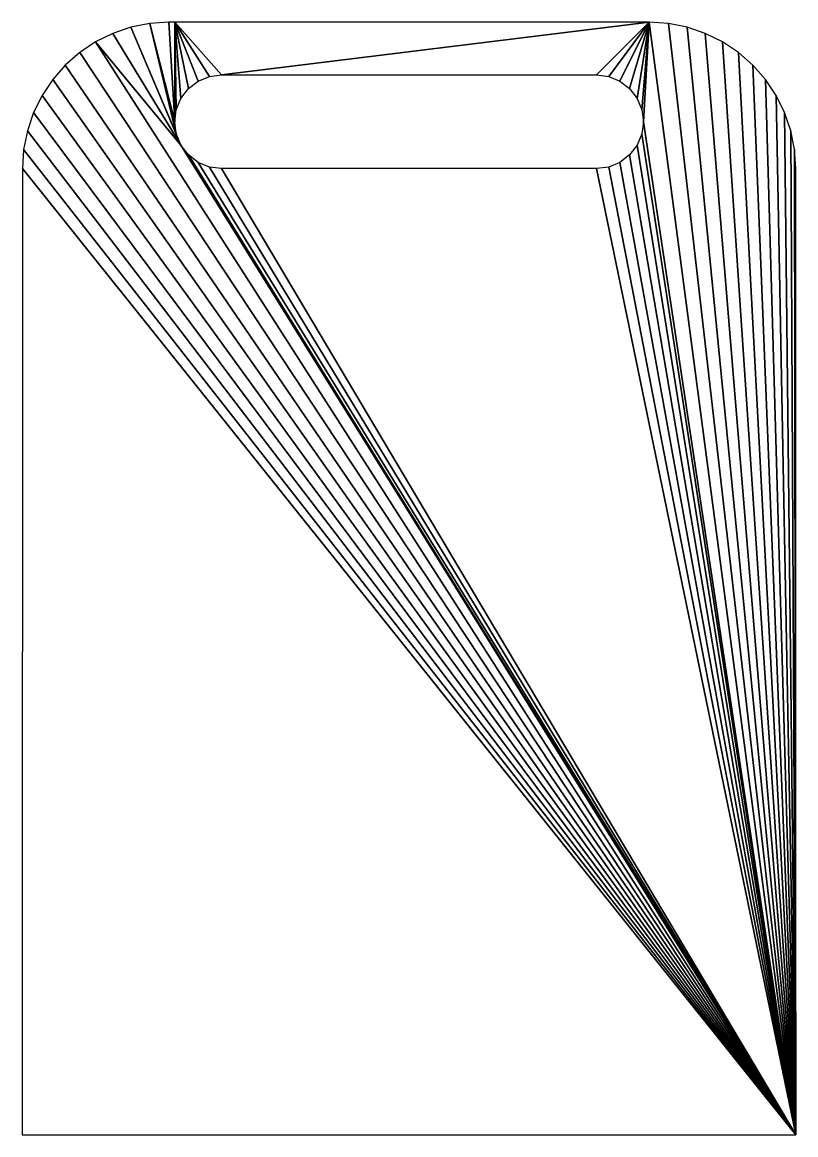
# Model space of a CAD drawing. Header units: metres. Extents: x 6 to 138, y 9 to 199.
import ezdxf

# ---------------------------------------------------------------- set-up
doc = ezdxf.new("R2010")
doc.units = ezdxf.units.M

msp = doc.modelspace()

# ---------------------------------------------------------------- meshes
at = {"layer": 'Group#2'}
mesh = msp.add_polyface(dxfattribs=at)
corners = [(137.61, 9.3), (5.62, 174.32), (5.6, 9.3), (5.83, 177.58), (6.47, 180.79), (7.52, 183.89), (8.97, 186.82), (10.79, 189.54), (12.94, 192), (15.4, 194.16), (18.12, 195.97), (32.69, 178.32), (21.05, 197.42), (24.15, 198.47), (31.89, 180.25), (27.36, 199.11), (31.62, 182.32), (30.62, 199.32), (33.96, 176.66), (35.62, 175.39), (37.55, 174.59), (39.62, 174.32), (103.62, 174.32), (105.69, 174.59), (107.62, 175.39), (109.27, 176.66), (110.54, 178.32), (111.34, 180.25), (111.62, 182.32), (112.61, 199.32), (115.88, 199.11), (119.09, 198.47), (122.18, 197.42), (125.11, 195.97), (127.83, 194.16), (130.29, 192), (132.45, 189.54), (134.27, 186.82), (135.71, 183.89), (136.76, 180.79), (137.4, 177.58), (137.61, 174.32), (31.62, 199.32), (31.89, 184.39), (32.69, 186.32), (33.96, 187.98), (35.62, 189.25), (37.55, 190.05), (39.62, 190.32), (103.62, 190.32), (105.69, 190.05), (107.62, 189.25), (109.27, 187.98), (110.54, 186.32), (111.34, 184.39)]
mesh.append_faces([[corners[k] for k in face] for face in [(0, 1, 2), (40, 0, 41)]], dxfattribs={"vtx0": -1})
mesh.append_faces([[corners[k] for k in face] for face in [(1, 0, 3), (3, 0, 4), (4, 0, 5), (5, 0, 6), (6, 0, 7), (7, 0, 8), (8, 0, 9), (9, 0, 10), (10, 11, 12), (12, 11, 13), (13, 14, 15), (15, 16, 17), (11, 0, 18), (18, 0, 19), (19, 0, 20), (20, 0, 21), (21, 0, 22), (22, 0, 23), (23, 0, 24), (24, 0, 25), (25, 0, 26), (26, 0, 27), (27, 0, 28), (29, 0, 30), (30, 0, 31), (31, 0, 32), (32, 0, 33), (33, 0, 34), (34, 0, 35), (35, 0, 36), (36, 0, 37), (37, 0, 38), (38, 0, 39), (39, 0, 40), (42, 48, 29)]], dxfattribs={"vtx0": -1, "vtx1": -1})
mesh.append_faces([[corners[k] for k in face] for face in [(10, 0, 11), (28, 0, 29)]], dxfattribs={"vtx0": -1, "vtx1": -1, "vtx2": -1})
mesh.append_faces([[corners[k] for k in face] for face in [(13, 11, 14), (15, 14, 16), (16, 42, 17), (42, 16, 43), (42, 43, 44), (42, 44, 45), (42, 45, 46), (42, 46, 47), (42, 47, 48), (29, 48, 49), (29, 49, 50), (29, 50, 51), (29, 51, 52), (29, 52, 53), (29, 53, 54), (29, 54, 28)]], dxfattribs={"vtx0": -1, "vtx2": -1})

doc.saveas('drawing.dxf')
